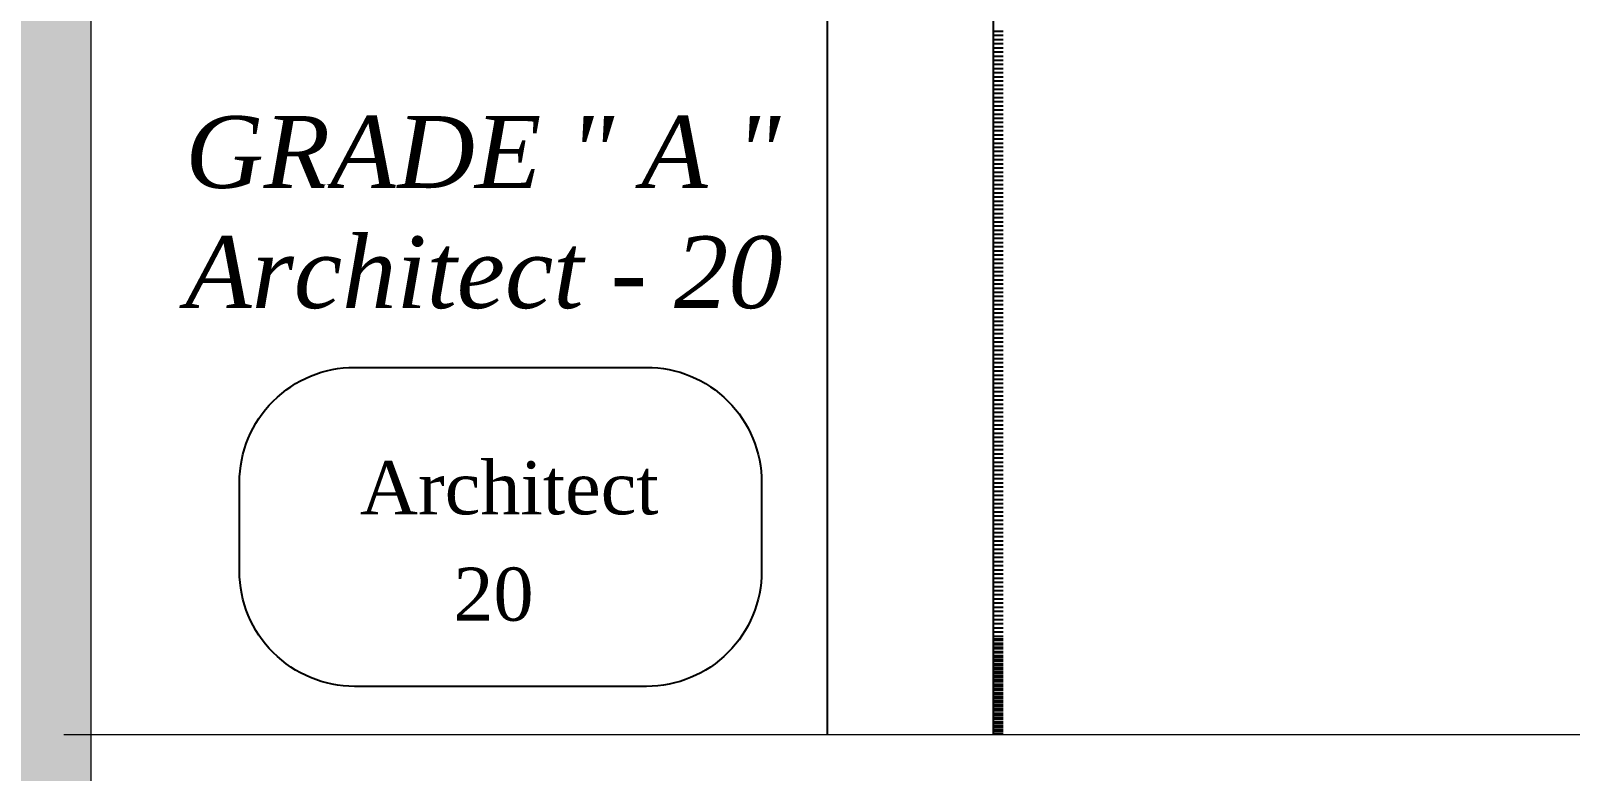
# Model space of a CAD drawing. Header units: inches. Extents: x -68096 to 69834, y -16833 to 17650.
# Drawn here: x 922.47 to 933.15, y 493 to 498.14 of the extents above; entities that cross this region are included whole.
import ezdxf

# ---------------------------------------------------------------- set-up
doc = ezdxf.new("R2010")
doc.units = ezdxf.units.IN
doc.header["$MEASUREMENT"] = 0
for name, color, linetype in [('DIM18', 40, 'Continuous'), ('QCD TITLE BLOCK', 7, 'Continuous'), ('WIN', 1, 'Continuous')]:
    doc.layers.add(name, color=color, linetype=linetype)
doc.layers.add('PEN45', color=7, linetype='Continuous', lineweight=50)
doc.styles.add('MAHER_TIMES', font='times.ttf')
doc.styles.add('TITLE3', font='timesi.ttf')

# ---------------------------------------------------------------- blocks, each defined once
blk = doc.blocks.new('sdfasdfww')
at = {"layer": 'DIM18', "color": 7, "ltscale": 0.05}
for p, q in [((1414.2031, -1508.5083), (1414.2031, -1512.1099)), ((1414.6561, -1509.2582), (1414.6561, -1512.1099)), ((1414.6833, -1510.1882), (1414.6561, -1510.1882)), ((1414.6833, -1510.1995), (1414.6561, -1510.1995)), ((1414.6833, -1510.2108), (1414.6561, -1510.2108)), ((1414.6833, -1510.2221), (1414.6561, -1510.2221)), ((1414.6833, -1510.2335), (1414.6561, -1510.2335)), ((1414.6833, -1510.2448), (1414.6561, -1510.2448)), ((1414.6833, -1510.2561), (1414.6561, -1510.2561)), ((1414.6833, -1510.2674), (1414.6561, -1510.2674)), ((1414.6833, -1510.2788), (1414.6561, -1510.2788)), ((1414.6833, -1510.2901), (1414.6561, -1510.2901)), ((1414.6833, -1510.3014), (1414.6561, -1510.3014)), ((1414.6833, -1510.3127), (1414.6561, -1510.3127)), ((1414.6833, -1510.3241), (1414.6561, -1510.3241)), ((1414.6833, -1510.3354), (1414.6561, -1510.3354)), ((1414.6833, -1510.3467), (1414.6561, -1510.3467)), ((1414.6833, -1510.358), (1414.6561, -1510.358)), ((1414.6833, -1510.3694), (1414.6561, -1510.3694)), ((1414.6833, -1510.3807), (1414.6561, -1510.3807)), ((1414.6833, -1510.392), (1414.6561, -1510.392)), ((1414.6833, -1510.4033), (1414.6561, -1510.4033)), ((1414.6833, -1510.4147), (1414.6561, -1510.4147)), ((1414.6833, -1510.426), (1414.6561, -1510.426)), ((1414.6833, -1510.4373), (1414.6561, -1510.4373)), ((1414.6833, -1510.4486), (1414.6561, -1510.4486)), ((1414.6833, -1510.46), (1414.6561, -1510.46)), ((1414.6833, -1510.4713), (1414.6561, -1510.4713)), ((1414.6833, -1510.4826), (1414.6561, -1510.4826)), ((1414.6833, -1510.4939), (1414.6561, -1510.4939)), ((1414.6833, -1510.5053), (1414.6561, -1510.5053)), ((1414.6833, -1510.5166), (1414.6561, -1510.5166)), ((1414.6833, -1510.5279), (1414.6561, -1510.5279)), ((1414.6833, -1510.5392), (1414.6561, -1510.5392)), ((1414.6833, -1510.5505), (1414.6561, -1510.5505)), ((1414.6833, -1510.5619), (1414.6561, -1510.5619)), ((1414.6833, -1510.5732), (1414.6561, -1510.5732)), ((1414.6833, -1510.5845), (1414.6561, -1510.5845)), ((1414.6833, -1510.5958), (1414.6561, -1510.5958)), ((1414.6833, -1510.6072), (1414.6561, -1510.6072)), ((1414.6833, -1510.6185), (1414.6561, -1510.6185)), ((1414.6833, -1510.6298), (1414.6561, -1510.6298)), ((1414.6833, -1510.6411), (1414.6561, -1510.6411)), ((1414.6833, -1510.6525), (1414.6561, -1510.6525)), ((1414.6833, -1510.6638), (1414.6561, -1510.6638)), ((1414.6833, -1510.6751), (1414.6561, -1510.6751)), ((1414.6833, -1510.6864), (1414.6561, -1510.6864)), ((1414.6833, -1510.6978), (1414.6561, -1510.6978)), ((1414.6833, -1510.7091), (1414.6561, -1510.7091)), ((1414.6833, -1510.7204), (1414.6561, -1510.7204)), ((1414.6833, -1510.7317), (1414.6561, -1510.7317)), ((1414.6833, -1510.7431), (1414.6561, -1510.7431)), ((1414.6833, -1510.7544), (1414.6561, -1510.7544)), ((1414.6833, -1510.7657), (1414.6561, -1510.7657)), ((1414.6833, -1510.777), (1414.6561, -1510.777)), ((1414.6833, -1510.7884), (1414.6561, -1510.7884)), ((1414.6833, -1510.7997), (1414.6561, -1510.7997)), ((1414.6833, -1510.811), (1414.6561, -1510.811)), ((1414.6833, -1510.8223), (1414.6561, -1510.8223)), ((1414.6833, -1510.8337), (1414.6561, -1510.8337)), ((1414.6833, -1510.845), (1414.6561, -1510.845)), ((1414.6833, -1510.8563), (1414.6561, -1510.8563)), ((1414.6833, -1510.8676), (1414.6561, -1510.8676)), ((1414.6833, -1510.8789), (1414.6561, -1510.8789)), ((1414.6833, -1510.8903), (1414.6561, -1510.8903)), ((1414.6833, -1510.9016), (1414.6561, -1510.9016)), ((1414.6833, -1510.9129), (1414.6561, -1510.9129)), ((1414.6833, -1510.9242), (1414.6561, -1510.9242)), ((1414.6833, -1510.9356), (1414.6561, -1510.9356)), ((1414.6833, -1510.9469), (1414.6561, -1510.9469)), ((1414.6833, -1510.9582), (1414.6561, -1510.9582)), ((1414.6833, -1510.9695), (1414.6561, -1510.9695)), ((1414.6833, -1510.9809), (1414.6561, -1510.9809)), ((1414.6833, -1510.9922), (1414.6561, -1510.9922)), ((1414.6833, -1511.0035), (1414.6561, -1511.0035)), ((1414.6833, -1511.0148), (1414.6561, -1511.0148)), ((1414.6833, -1511.0262), (1414.6561, -1511.0262)), ((1414.6833, -1511.0375), (1414.6561, -1511.0375)), ((1414.6833, -1511.0488), (1414.6561, -1511.0488)), ((1414.6833, -1511.0601), (1414.6561, -1511.0601)), ((1414.6833, -1511.0715), (1414.6561, -1511.0715)), ((1414.6833, -1511.0828), (1414.6561, -1511.0828)), ((1414.6833, -1511.0941), (1414.6561, -1511.0941)), ((1414.6833, -1511.1054), (1414.6561, -1511.1054)), ((1414.6833, -1511.1054), (1414.6561, -1511.1054)), ((1414.6833, -1511.1168), (1414.6561, -1511.1168)), ((1414.6833, -1511.1281), (1414.6561, -1511.1281)), ((1414.6833, -1511.1394), (1414.6561, -1511.1394)), ((1414.6833, -1511.1507), (1414.6561, -1511.1507)), ((1414.6833, -1511.1621), (1414.6561, -1511.1621)), ((1414.6833, -1511.1734), (1414.6561, -1511.1734)), ((1414.6833, -1511.1847), (1414.6561, -1511.1847)), ((1414.6833, -1511.196), (1414.6561, -1511.196)), ((1414.6833, -1511.2074), (1414.6561, -1511.2074)), ((1414.6833, -1511.2187), (1414.6561, -1511.2187)), ((1414.6833, -1511.23), (1414.6561, -1511.23)), ((1414.6833, -1511.2413), (1414.6561, -1511.2413)), ((1414.6833, -1511.2526), (1414.6561, -1511.2526)), ((1414.6833, -1511.264), (1414.6561, -1511.264)), ((1414.6833, -1511.2753), (1414.6561, -1511.2753)), ((1414.6833, -1511.2866), (1414.6561, -1511.2866)), ((1414.6833, -1511.2979), (1414.6561, -1511.2979)), ((1414.6833, -1511.3093), (1414.6561, -1511.3093)), ((1414.6833, -1511.3206), (1414.6561, -1511.3206)), ((1414.6833, -1511.3319), (1414.6561, -1511.3319)), ((1414.6833, -1511.3432), (1414.6561, -1511.3432)), ((1414.6833, -1511.3546), (1414.6561, -1511.3546)), ((1414.6833, -1511.3659), (1414.6561, -1511.3659)), ((1414.6833, -1511.3772), (1414.6561, -1511.3772)), ((1414.6833, -1511.3885), (1414.6561, -1511.3885)), ((1414.6833, -1511.3999), (1414.6561, -1511.3999)), ((1414.6833, -1511.4112), (1414.6561, -1511.4112)), ((1414.6833, -1511.4225), (1414.6561, -1511.4225)), ((1414.6833, -1511.4338), (1414.6561, -1511.4338)), ((1414.6833, -1511.4452), (1414.6561, -1511.4452)), ((1414.6833, -1511.4565), (1414.6561, -1511.4565)), ((1414.6833, -1511.4678), (1414.6561, -1511.4678)), ((1414.6833, -1511.4791), (1414.6561, -1511.4791)), ((1414.6833, -1511.4905), (1414.6561, -1511.4905)), ((1414.6833, -1511.5018), (1414.6561, -1511.5018)), ((1414.6833, -1511.5131), (1414.6561, -1511.5131)), ((1414.6833, -1511.5244), (1414.6561, -1511.5244)), ((1414.6833, -1511.5358), (1414.6561, -1511.5358)), ((1414.6833, -1511.5471), (1414.6561, -1511.5471)), ((1414.6833, -1511.5584), (1414.6561, -1511.5584)), ((1414.6833, -1511.5697), (1414.6561, -1511.5697)), ((1414.6833, -1511.581), (1414.6561, -1511.581)), ((1414.6833, -1511.5924), (1414.6561, -1511.5924)), ((1414.6833, -1511.6037), (1414.6561, -1511.6037)), ((1414.6833, -1511.615), (1414.6561, -1511.615)), ((1414.6833, -1511.6263), (1414.6561, -1511.6263)), ((1414.6833, -1511.6377), (1414.6561, -1511.6377)), ((1414.6833, -1511.649), (1414.6561, -1511.649)), ((1414.6833, -1511.6603), (1414.6561, -1511.6603)), ((1414.6833, -1511.6716), (1414.6561, -1511.6716)), ((1414.6833, -1511.683), (1414.6561, -1511.683)), ((1414.6833, -1511.6943), (1414.6561, -1511.6943)), ((1414.6833, -1511.7056), (1414.6561, -1511.7056)), ((1414.6833, -1511.7169), (1414.6561, -1511.7169)), ((1414.6833, -1511.7283), (1414.6561, -1511.7283)), ((1414.6833, -1511.7396), (1414.6561, -1511.7396)), ((1414.6833, -1511.7509), (1414.6561, -1511.7509)), ((1414.6833, -1511.7622), (1414.6561, -1511.7622)), ((1414.6833, -1511.7736), (1414.6561, -1511.7736)), ((1414.6833, -1511.7849), (1414.6561, -1511.7849)), ((1414.6833, -1511.7962), (1414.6561, -1511.7962)), ((1414.6833, -1511.8075), (1414.6561, -1511.8075)), ((1414.6833, -1511.8189), (1414.6561, -1511.8189)), ((1414.6833, -1511.8302), (1414.6561, -1511.8302)), ((1414.6833, -1511.8415), (1414.6561, -1511.8415)), ((1414.6833, -1511.8494), (1414.6561, -1511.8494)), ((1414.6833, -1511.8528), (1414.6561, -1511.8528)), ((1414.6833, -1511.8607), (1414.6561, -1511.8607)), ((1414.6833, -1511.8642), (1414.6561, -1511.8642)), ((1414.6833, -1511.8721), (1414.6561, -1511.8721)), ((1414.6833, -1511.8755), (1414.6561, -1511.8755)), ((1414.6833, -1511.8834), (1414.6561, -1511.8834)), ((1414.6833, -1511.8868), (1414.6561, -1511.8868)), ((1414.6833, -1511.8947), (1414.6561, -1511.8947)), ((1414.6833, -1511.8981), (1414.6561, -1511.8981)), ((1414.6833, -1511.9048), (1414.6561, -1511.9048)), ((1414.6833, -1511.906), (1414.6561, -1511.906)), ((1414.6833, -1511.9095), (1414.6561, -1511.9095)), ((1414.6833, -1511.9161), (1414.6561, -1511.9161)), ((1414.6833, -1511.9174), (1414.6561, -1511.9174)), ((1414.6833, -1511.9208), (1414.6561, -1511.9208)), ((1414.6833, -1511.9274), (1414.6561, -1511.9274)), ((1414.6833, -1511.9287), (1414.6561, -1511.9287)), ((1414.6833, -1511.9321), (1414.6561, -1511.9321)), ((1414.6833, -1511.9388), (1414.6561, -1511.9388)), ((1414.6833, -1511.94), (1414.6561, -1511.94)), ((1414.6833, -1511.9434), (1414.6561, -1511.9434)), ((1414.6833, -1511.9501), (1414.6561, -1511.9501)), ((1414.6833, -1511.9513), (1414.6561, -1511.9513)), ((1414.6833, -1511.9547), (1414.6561, -1511.9547)), ((1414.6833, -1511.9614), (1414.6561, -1511.9614)), ((1414.6833, -1511.9627), (1414.6561, -1511.9627)), ((1414.6833, -1511.9661), (1414.6561, -1511.9661)), ((1414.6833, -1511.9727), (1414.6561, -1511.9727)), ((1414.6833, -1511.974), (1414.6561, -1511.974)), ((1414.6833, -1511.9774), (1414.6561, -1511.9774)), ((1414.6833, -1511.9841), (1414.6561, -1511.9841)), ((1414.6833, -1511.9853), (1414.6561, -1511.9853)), ((1414.6833, -1511.9887), (1414.6561, -1511.9887)), ((1414.6833, -1511.9954), (1414.6561, -1511.9954)), ((1414.6833, -1511.9966), (1414.6561, -1511.9966)), ((1414.6833, -1512), (1414.6561, -1512)), ((1414.6833, -1512.0067), (1414.6561, -1512.0067)), ((1414.6833, -1512.008), (1414.6561, -1512.008)), ((1414.6833, -1512.0114), (1414.6561, -1512.0114)), ((1414.6833, -1512.018), (1414.6561, -1512.018)), ((1414.6833, -1512.0193), (1414.6561, -1512.0193)), ((1414.6833, -1512.0227), (1414.6561, -1512.0227)), ((1414.6833, -1512.0293), (1414.6561, -1512.0293)), ((1414.6833, -1512.0306), (1414.6561, -1512.0306)), ((1414.6833, -1512.034), (1414.6561, -1512.034)), ((1414.6833, -1512.0407), (1414.6561, -1512.0407)), ((1414.6833, -1512.0419), (1414.6561, -1512.0419)), ((1414.6833, -1512.0453), (1414.6561, -1512.0453)), ((1414.6833, -1512.052), (1414.6561, -1512.052)), ((1414.6833, -1512.0533), (1414.6561, -1512.0533)), ((1414.6833, -1512.0567), (1414.6561, -1512.0567)), ((1414.6833, -1512.0633), (1414.6561, -1512.0633)), ((1414.6833, -1512.0646), (1414.6561, -1512.0646)), ((1414.6833, -1512.068), (1414.6561, -1512.068)), ((1414.6833, -1512.0746), (1414.6561, -1512.0746)), ((1414.6833, -1512.0759), (1414.6561, -1512.0759)), ((1414.6833, -1512.0793), (1414.6561, -1512.0793)), ((1414.6833, -1512.086), (1414.6561, -1512.086)), ((1414.6833, -1512.0872), (1414.6561, -1512.0872)), ((1414.6833, -1512.0906), (1414.6561, -1512.0906)), ((1414.6833, -1512.0973), (1414.6561, -1512.0973)), ((1414.6833, -1512.0986), (1414.6561, -1512.0986)), ((1414.6833, -1512.102), (1414.6561, -1512.102)), ((1414.6833, -1512.1086), (1414.6561, -1512.1086))]:
    blk.add_line(p, q, dxfattribs=at)
blk.add_lwpolyline([(1412.5973, -1511.4206, -0.414214), (1412.9118, -1511.1061), (1413.7093, -1511.1061, -0.414214), (1414.0238, -1511.4206), (1414.0238, -1511.6635, -0.414214), (1413.7093, -1511.978), (1412.9118, -1511.978, -0.414214), (1412.5973, -1511.6635)], format="xyb", close=True, dxfattribs=at)
for s, height, style, p in [('GRADE " A "', 0.196554, 'TITLE3', (1412.4489, -1510.6159)), ('Architect - 20', 0.196554, 'TITLE3', (1412.4489, -1510.9443)), ('Architect', 0.14519, 'MAHER_TIMES', (1412.9265, -1511.5078)), ('20', 0.14519, 'MAHER_TIMES', (1413.1815, -1511.7987))]:
    blk.add_text(s, height=height, dxfattribs=dict(at, style=style)).set_placement(p)

msp = doc.modelspace()

# ---------------------------------------------------------------- hatches: boundary and pattern name
at = {"layer": 'WIN', "linetype": 'Continuous', "lineweight": 0}
h = msp.add_hatch(color=86, dxfattribs=at)
h.paths.add_polyline_path([(753.52048, 590.34425), (753.52048, 442.14684), (963.30992, 442.14684), (963.30992, 590.34425)])
h.paths.add_polyline_path([(922.89008, 589.71877), (922.89008, 442.80191), (962.68444, 442.80191), (962.68444, 589.71877)], flags=16)
h.paths.add_polyline_path([(922.26459, 442.80191), (754.14633, 442.80191), (754.14633, 589.71877), (922.26459, 589.71877)], flags=16)
h = msp.add_hatch(color=7, dxfattribs=at)
h.paths.add_polyline_path([(753.52048, 590.34425), (753.52048, 442.14684), (963.30992, 442.14684), (963.30992, 590.34425)])
h.paths.add_polyline_path([(922.89008, 589.71877), (922.89008, 442.80191), (962.68444, 442.80191), (962.68444, 589.71877)], flags=16)
h.paths.add_polyline_path([(922.26459, 442.80191), (754.14633, 442.80191), (754.14633, 589.71877), (922.26459, 589.71877)], flags=16)

# ---------------------------------------------------------------- linework, layer by layer
at = {"layer": 'PEN45', "lineweight": 0}
msp.add_lwpolyline([(753.52048, 590.34425), (922.89008, 590.34425), (922.89008, 442.84014), (753.52048, 442.84014)], close=True, dxfattribs=at)
at = {"layer": 'QCD TITLE BLOCK', "lineweight": 0}
msp.add_line((922.70496, 493.25503), (962.68444, 493.25503), dxfattribs=at)
at = {"layer": 'WIN', "color": 7, "linetype": 'Continuous', "lineweight": 0}
msp.add_lwpolyline([(962.68444, 589.71877), (922.89008, 589.71877), (922.89008, 442.80191), (962.68444, 442.80191)], close=True, dxfattribs=at)
msp.add_lwpolyline([(962.68444, 589.71877), (922.89008, 589.71877), (922.89008, 442.80191), (962.68444, 442.80191)], close=True, dxfattribs=at)

# ---------------------------------------------------------------- block references
at = {"layer": 'DIM18', "color": 7, "lineweight": 0, "xscale": 2.53814304200138, "yscale": 2.53814304200138, "zscale": 2.53814304200138}
msp.add_blockref('sdfasdfww', (-2661.45191, 4331.20619), dxfattribs=at)

doc.saveas('drawing.dxf')
